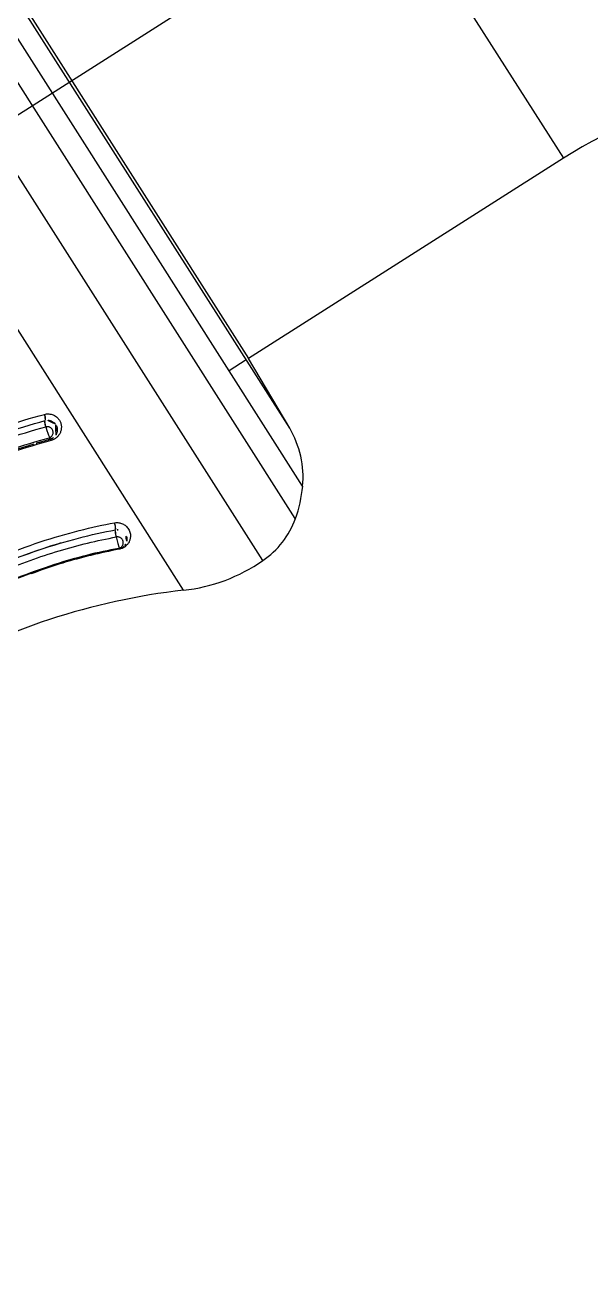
# Model space of a CAD drawing. Header units: millimetres. Extents: x 1145859089 to 1147511753, y -1047484727 to -1047247487.
# Drawn here: x 1146328098.1 to 1146328127.3, y -1047438293.4 to -1047438228.7 of the extents above; entities that cross this region are included whole.
import ezdxf
from ezdxf.xclip import XClip

# ---------------------------------------------------------------- set-up
doc = ezdxf.new("R2010")
doc.units = ezdxf.units.MM
doc.header["$LTSCALE"] = 100
doc.header["$MEASUREMENT"] = 0
doc.header["$XCLIPFRAME"] = 2
doc.linetypes.add('CENTERX2', pattern=[4, 2.5, -0.5, 0.5, -0.5])
doc.linetypes.add('단지배치도$0$CENTER', pattern=[31, 30, -0.5, 0, -0.5])
doc.layers.get('0').update_dxf_attribs({"linetype": 'CONTINUOUS'})
for name, color, linetype in [('L-지중매입', 3, 'CENTERX2'), ('XREF', 135, 'CONTINUOUS'), ('단지배치도$0$W240910', 135, 'CONTINUOUS')]:
    doc.layers.add(name, color=color, linetype=linetype)

# ---------------------------------------------------------------- blocks, each defined once
blk = doc.blocks.new('단지배치도$0$zw$9902')
at = {"layer": '단지배치도$0$W240910', "linetype": 'ByBlock', "ltscale": 20}
for p, q in [((59434.04, -66837.619), (59452.29, -66866.306)), ((59438.462, -66884.907), (59411.332, -66842.262)), ((59438.838, -66883.237), (59413.004, -66842.629)), ((59436.783, -66887.072), (59408.659, -66842.865)), ((59438.173, -66880.239), (59415.438, -66844.502)), ((59432.7, -66888.604), (59405.542, -66845.915)), ((59417.804, -66847.948), (59436.054, -66876.636)), ((59452.29, -66866.306), (59436.054, -66876.635)), ((59435.93, -66876.714), (59435.046, -66877.276)), ((59438.173, -66880.239), (59436.054, -66876.635))]:
    blk.add_line(p, q, dxfattribs=at)
at = {"layer": '단지배치도$0$W240910', "linetype": '단지배치도$0$CENTER', "ltscale": 20}
blk.add_line((59044.925, -67105.317), (59443.165, -66851.963), dxfattribs=at)
at = {"layer": '단지배치도$0$W240910'}
for radius in [11431.377, 11931.377]:
    blk.add_arc((57394.291, -57699.4), radius, 251.6277496, 321.4181311, dxfattribs=at)
at = {"layer": '단지배치도$0$W240910', "linetype": '단지배치도$0$CENTER', "ltscale": 20}
blk.add_arc((59464.099, -66884.868), 39, 32.46387, 122.46387, dxfattribs=at)
at = {"layer": '단지배치도$0$W240910', "linetype": 'ByBlock', "ltscale": 20}
for centre, radius, start, end in [((59464.099, -66884.868), 22, 32.46387, 122.46387), ((59432.199, -66882.623), 6.672, 339.95712, 354.70711), ((59429.272, -66885.982), 0.5, 84.30335, 100.41225), ((59429.272, -66885.982), 0.5, 349.55183, 63.92925), ((59429.272, -66885.982), 0.5, 280.40689, 286.49294), ((59429.272, -66885.982), 0.5, 286.53902, 298.3264), ((59429.272, -66885.982), 0.5, 301.05427, 301.37834), ((59429.272, -66885.982), 0.5, 301.37834, 318.27233), ((59429.272, -66885.982), 0.5, 321.18211, 349.55183), ((59429.272, -66885.982), 0.5, 321.01198, 321.18211), ((59436.561, -66922.845), 34.458, 96.43303, 120.04189)]:
    blk.add_arc(centre, radius, start, end, dxfattribs=at)
for points in [[(59414.071, -66884.727), (59414.826, -66884.272), (59416.357, -66883.388), (59418.748, -66882.148), (59421.099, -66881.029), (59423.401, -66880.146), (59424.826, -66879.71), (59425.516, -66879.526)], [(59425.516, -66879.526), (59425.552, -66879.516), (59425.624, -66879.501), (59425.741, -66879.499), (59425.861, -66879.516), (59425.978, -66879.554), (59426.087, -66879.612), (59426.188, -66879.692), (59426.279, -66879.799), (59426.351, -66879.931), (59426.395, -66880.087), (59426.399, -66880.256), (59426.363, -66880.421), (59426.293, -66880.564), (59426.201, -66880.681), (59426.095, -66880.769), (59425.983, -66880.832), (59425.908, -66880.86), (59425.87, -66880.87)], [(59425.516, -66879.526), (59425.53, -66879.553), (59425.557, -66879.619), (59425.58, -66879.731), (59425.58, -66879.82), (59425.565, -66879.845), (59425.554, -66879.847)], [(59414.226, -66884.997), (59414.984, -66884.544), (59416.498, -66883.665), (59418.792, -66882.452), (59421.056, -66881.399), (59423.342, -66880.502), (59424.823, -66880.045), (59425.555, -66879.85)], [(59414.379, -66885.265), (59415.119, -66884.823), (59416.618, -66883.963), (59418.926, -66882.736), (59421.237, -66881.659), (59423.479, -66880.791), (59424.899, -66880.355), (59425.592, -66880.17)], [(59425.592, -66880.17), (59425.579, -66880.144), (59425.553, -66880.081), (59425.53, -66879.969), (59425.53, -66879.883), (59425.544, -66879.853), (59425.555, -66879.85)], [(59426.18, -66880.385), (59426.194, -66880.265), (59426.167, -66880.135), (59426.085, -66880.028)], [(59425.75, -66880.753), (59425.1, -66880.927), (59423.744, -66881.339), (59421.5, -66882.203), (59419.2, -66883.276), (59416.906, -66884.496), (59415.421, -66885.348), (59414.689, -66885.784)], [(59425.87, -66880.87), (59425.214, -66881.046), (59423.849, -66881.465), (59421.603, -66882.334), (59419.297, -66883.409), (59416.993, -66884.634), (59415.516, -66885.479), (59414.791, -66885.913)], [(59425.75, -66880.753), (59425.773, -66880.795), (59425.796, -66880.818), (59425.813, -66880.814)], [(59425.813, -66880.814), (59425.938, -66880.782), (59426.057, -66880.693), (59426.116, -66880.585)], [(59425.87, -66880.87), (59425.849, -66880.832), (59425.829, -66880.811), (59425.814, -66880.814)], [(59426.116, -66880.585), (59426.118, -66880.582), (59426.119, -66880.58), (59426.121, -66880.576)], [(59438.84, -66883.238), (59438.939, -66882.206), (59438.699, -66881.139), (59438.173, -66880.239)], [(59416.293, -66884.949), (59419.112, -66883.351), (59421.996, -66881.937), (59424.993, -66881.046)], [(59429.133, -66885.124), (59429.141, -66885.14), (59429.16, -66885.193), (59429.182, -66885.29), (59429.196, -66885.391), (59429.195, -66885.463), (59429.187, -66885.487), (59429.181, -66885.488)], [(59436.784, -66887.073), (59437.553, -66886.555), (59438.15, -66885.786), (59438.467, -66884.909)], [(59429.229, -66885.855), (59429.22, -66885.838), (59429.202, -66885.79), (59429.179, -66885.689), (59429.166, -66885.588), (59429.167, -66885.513), (59429.176, -66885.492), (59429.182, -66885.492)], [(59429.341, -66886.45), (59429.349, -66886.465), (59429.357, -66886.474), (59429.362, -66886.473)], [(59429.377, -66886.49), (59429.371, -66886.478), (59429.366, -66886.472), (59429.362, -66886.472)], [(59429.414, -66886.46), (59429.456, -66886.447), (59429.497, -66886.43), (59429.532, -66886.408)], [(59432.699, -66888.601), (59434.163, -66888.444), (59435.58, -66887.913), (59436.784, -66887.073)]]:
    blk.add_open_spline(points, degree=3, dxfattribs=at)
for points, knots in [([(59426.085, -66880.028), (59426.052, -66879.989), (59425.963, -66879.901), (59425.767, -66879.82), (59425.623, -66879.831), (59425.555, -66879.85)], [0.6605267, 0.6605267, 0.6605267, 0.6605267, 0.75, 0.875, 1, 1, 1, 1]), ([(59425.592, -66880.17), (59425.609, -66880.167), (59425.645, -66880.162), (59425.7, -66880.161), (59425.76, -66880.173), (59425.818, -66880.198), (59425.871, -66880.237), (59425.915, -66880.287), (59425.95, -66880.351), (59425.971, -66880.426), (59425.971, -66880.509), (59425.947, -66880.586), (59425.908, -66880.648), (59425.86, -66880.697), (59425.806, -66880.73), (59425.769, -66880.748), (59425.75, -66880.753)], [0, 0, 0, 0, 0.071429, 0.142857, 0.214286, 0.285714, 0.357143, 0.428571, 0.5, 0.571429, 0.642857, 0.714286, 0.785714, 0.857143, 0.928571, 1, 1, 1, 1]), ([(59426.119, -66880.577), (59426.142, -66880.539), (59426.177, -66880.452), (59426.193, -66880.266), (59426.144, -66880.12), (59426.094, -66880.045), (59426.081, -66880.028)], [0.2729676, 0.2729676, 0.2729676, 0.2729676, 0.375, 0.5, 0.625, 0.6605041, 0.6605041, 0.6605041, 0.6605041]), ([(59425.813, -66880.814), (59425.571, -66880.879), (59425.296, -66880.956), (59425.033, -66881.035), (59424.993, -66881.047)], [0, 0, 0, 0, 0.04545454, 0.05361264, 0.05361264, 0.05361264, 0.05361264]), ([(59425.813, -66880.814), (59425.879, -66880.796), (59425.955, -66880.758), (59426.014, -66880.706), (59426.03, -66880.695)], [0, 0, 0, 0, 0.125, 0.1618004, 0.1618004, 0.1618004, 0.1618004]), ([(59417.287, -66889.727), (59417.885, -66889.402), (59419.12, -66888.75), (59421.052, -66887.805), (59423.184, -66886.869), (59425.327, -66886.078), (59427.348, -66885.488), (59428.559, -66885.228), (59429.133, -66885.124)], [0, 0, 0, 0, 0.166667, 0.333333, 0.5, 0.666667, 0.833333, 1, 1, 1, 1]), ([(59429.133, -66885.124), (59429.16, -66885.118), (59429.215, -66885.11), (59429.307, -66885.109), (59429.404, -66885.122), (59429.501, -66885.15), (59429.595, -66885.192), (59429.684, -66885.248), (59429.762, -66885.317), (59429.832, -66885.399), (59429.889, -66885.494), (59429.93, -66885.601), (59429.957, -66885.713), (59429.958, -66885.816), (59429.95, -66885.907), (59429.931, -66885.986), (59429.912, -66886.058), (59429.885, -66886.121), (59429.85, -66886.177), (59429.802, -66886.235), (59429.743, -66886.3), (59429.68, -66886.357), (59429.61, -66886.405), (59429.532, -66886.444), (59429.452, -66886.472), (59429.402, -66886.485), (59429.377, -66886.49)], [0, 0, 0, 0, 0.041667, 0.083333, 0.125, 0.166667, 0.208333, 0.25, 0.291667, 0.333333, 0.375, 0.416667, 0.458333, 0.5, 0.541667, 0.583333, 0.625, 0.666667, 0.708333, 0.75, 0.791667, 0.833333, 0.875, 0.916667, 0.958333, 1, 1, 1, 1]), ([(59417.463, -66890.047), (59418.052, -66889.727), (59419.258, -66889.087), (59421.188, -66888.141), (59423.178, -66887.269), (59425.255, -66886.494), (59427.304, -66885.881), (59428.57, -66885.603), (59429.182, -66885.492)], [0, 0, 0, 0, 0.166667, 0.333333, 0.5, 0.666667, 0.833333, 1, 1, 1, 1]), ([(59417.637, -66890.363), (59418.544, -66889.873), (59420.415, -66888.902), (59423.288, -66887.593), (59426.229, -66886.528), (59428.234, -66886.037), (59429.229, -66885.855)], [0, 0, 0, 0, 0.245015, 0.500016, 0.755017, 1, 1, 1, 1]), ([(59429.229, -66885.855), (59429.245, -66885.852), (59429.276, -66885.85), (59429.326, -66885.855), (59429.381, -66885.864), (59429.428, -66885.888), (59429.475, -66885.916), (59429.515, -66885.953), (59429.548, -66885.997), (59429.572, -66886.049), (59429.582, -66886.109), (59429.586, -66886.173), (59429.577, -66886.23), (59429.559, -66886.278), (59429.535, -66886.321), (59429.506, -66886.359), (59429.472, -66886.391), (59429.432, -66886.418), (59429.388, -66886.437), (59429.357, -66886.447), (59429.341, -66886.45)], [0, 0, 0, 0, 0.055556, 0.111111, 0.166667, 0.222222, 0.277778, 0.333333, 0.388889, 0.444444, 0.5, 0.555556, 0.611111, 0.666667, 0.722222, 0.777778, 0.833333, 0.888889, 0.944444, 1, 1, 1, 1]), ([(59429.341, -66886.45), (59428.83, -66886.539), (59427.731, -66886.77), (59425.822, -66887.323), (59423.779, -66888.076), (59421.67, -66888.99), (59419.633, -66889.985), (59418.465, -66890.604), (59417.915, -66890.902)], [0, 0, 0, 0, 0.166667, 0.333333, 0.5, 0.666667, 0.833333, 1, 1, 1, 1]), ([(59429.362, -66886.473), (59428.794, -66886.578), (59427.605, -66886.838), (59425.622, -66887.426), (59423.586, -66888.185), (59421.579, -66889.064), (59419.66, -66890.007), (59418.497, -66890.623), (59417.938, -66890.925)], [0, 0, 0, 0, 0.1666667, 0.3333333, 0.5, 0.6666667, 0.8333333, 0.999986, 0.999986, 0.999986, 0.999986]), ([(59426.369, -66886.168), (59426.311, -66886.184), (59424.211, -66886.811), (59421.662, -66887.892), (59419.224, -66889.121), (59418.722, -66889.382)], [2.160675, 2.160675, 2.160675, 2.160675, 2.393834, 10.752941, 12.935944, 12.935944, 12.935944, 12.935944]), ([(59429.377, -66886.49), (59428.392, -66886.671), (59426.863, -66887.048), (59425.374, -66887.548), (59424.839, -66887.76)], [0, 0, 0, 0, 0.244936, 0.3860853, 0.3860853, 0.3860853, 0.3860853]), ([(59429.633, -66886.329), (59429.623, -66886.34), (59429.597, -66886.364), (59429.563, -66886.388), (59429.542, -66886.4)], [5.4725566, 5.4725566, 5.4725566, 5.4725566, 5.6426226, 5.8624076, 5.8624076, 5.8624076, 5.8624076]), ([(59417.931, -66890.921), (59418.828, -66890.443), (59420.67, -66889.488), (59423.497, -66888.195), (59425.638, -66887.417), (59426.821, -66887.072), (59427.008, -66887.025)], [20.729381, 20.729381, 20.729381, 20.729381, 43.949981, 68.22711, 92.504239, 97.000089, 97.000089, 97.000089, 97.000089])]:
    blk.add_open_spline(points, degree=3, knots=knots, dxfattribs=at)
blk = doc.blocks.new('단지배치도')
blk.add_blockref('단지배치도$0$zw$9902', (141034.193, 142437.157))

msp = doc.modelspace()

# ---------------------------------------------------------------- linework, layer by layer
at = {"layer": 'L-지중매입', "ltscale": 2}
msp.add_arc((1146292364.149594, -1047402174.186541, 0), 45716.750817, 303.4822833292, 333.0437788935, dxfattribs=at)

# ---------------------------------------------------------------- block references
at = {"layer": 'XREF'}
ref = msp.add_blockref('단지배치도', (1146127639.433663, -1047513806.462535), dxfattribs=at)
XClip(ref).set_block_clipping_path([(72982.4064819524, 34919.7593965298), (360382.4067475507, 255319.7593436697)])

doc.saveas('drawing.dxf')
